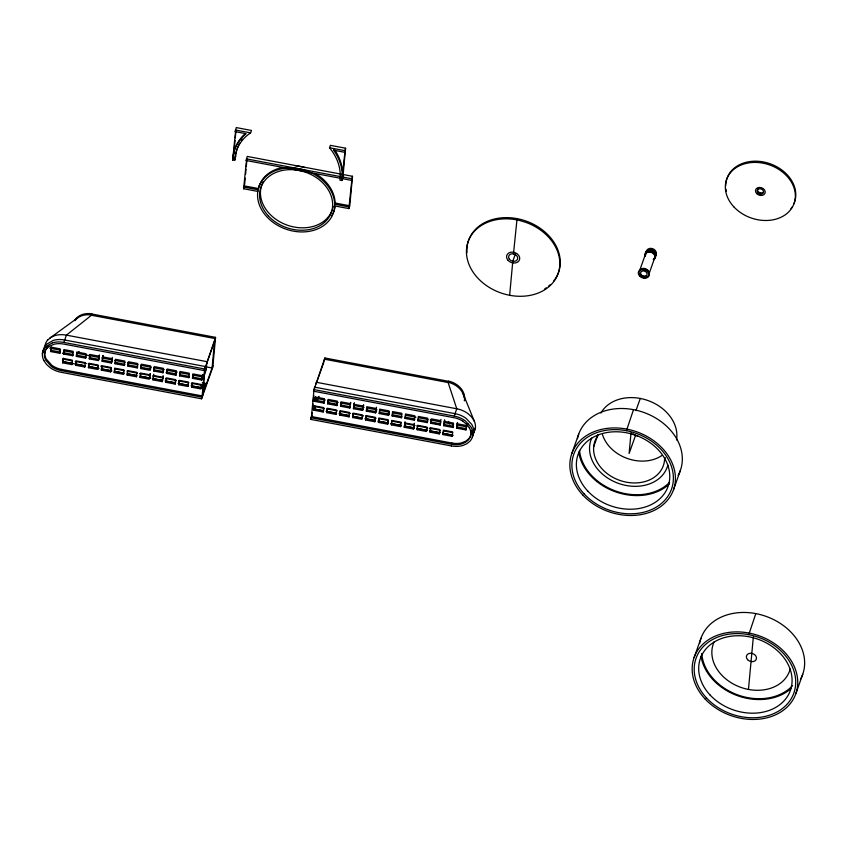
<?xml version="1.0" encoding="UTF-8"?>
<svg xmlns="http://www.w3.org/2000/svg" width="847" height="847" viewBox="0 0 847 847"><rect width="100%" height="100%" fill="white"/><g stroke="black" fill="none" stroke-linecap="round" stroke-linejoin="round"><path stroke-width="1.27" d="M233.116 158.675L232.681 159.892L235.667 130.438L235.233 131.645L246.191 133.71L244.264 135.351A56.04 43.938 19.6 0 0 232.766 158.209L232.618 159.882L234.704 160.274L235.657 156.166A53.964 42.308 19.6 0 1 238.102 146.319M234.704 160.274L235.657 156.166M50.555 351.547L50.968 347.122L60.253 348.879L59.851 353.305L50.555 351.547L51.296 347.016M59.851 353.305L60.486 349.875M62.636 362.844L63.049 358.408L72.334 360.166L71.931 364.591L62.636 362.844L63.377 358.302M63.451 353.982L63.864 349.557L73.16 351.314L72.747 355.74L63.451 353.982L64.097 350.563M75.542 365.279L75.944 360.843L85.24 362.601L84.827 367.026L75.542 365.279L76.177 361.849M76.357 356.418L76.77 351.992L86.066 353.75L85.653 358.175L76.357 356.418L76.992 352.987M88.437 367.704L88.85 363.278L98.146 365.036L97.733 369.461L88.437 367.704L89.073 364.284M89.263 358.853L89.666 354.427L98.961 356.185L99.395 354.967L98.983 359.393L89.687 357.635L89.263 358.853L98.548 360.61L98.961 356.185M89.687 357.635L89.898 355.422M97.733 369.461L98.368 366.031M101.344 370.139L101.756 365.713L111.042 367.471L110.639 371.897L101.344 370.139L101.979 366.719M102.159 361.288L103.006 355.645L102.159 361.288L111.455 363.045L112.09 359.615M111.455 363.045L112.302 357.402M110.639 371.897L111.275 368.466M114.239 372.574L114.652 368.149L123.948 369.906L123.535 374.332L114.239 372.574L114.885 369.154M115.065 363.723L115.478 359.297L124.763 361.044L124.361 365.481L115.065 363.723L115.7 360.293M127.145 375.009L127.558 370.584L136.854 372.341L136.441 376.767L127.145 375.009L127.781 371.579M127.971 366.158L128.373 361.733L137.669 363.479L137.256 367.905L127.971 366.158L128.606 362.728M140.051 377.444L140.454 373.019L149.75 374.776L150.184 373.559L149.771 377.984L140.475 376.227L140.051 377.444L149.337 379.202L149.75 374.776M140.867 368.593L141.28 364.168L150.575 365.915L150.163 370.34L140.867 368.593L141.502 365.163M140.687 374.014L140.475 376.227L150.819 378.27M150.798 366.92L150.597 369.133L141.301 367.376M162.243 381.637L163.09 375.994L162.243 381.637L152.947 379.88L153.794 374.236M153.773 371.028L154.186 366.592L163.471 368.35L163.069 372.775L153.773 371.028L154.408 367.598M152.947 379.88L153.582 376.449M163.069 372.775L163.704 369.345M165.853 382.315L166.266 377.889L175.551 379.636L175.149 384.062L165.853 382.315L166.488 378.884M166.668 373.463L167.081 369.027L176.377 370.785L175.964 375.21L166.668 373.463L167.314 370.033M175.149 384.062L175.784 380.642M175.964 375.21L176.6 371.78M178.749 384.75L179.162 380.324L188.458 382.071L188.045 386.497L178.749 384.75L179.395 381.319M179.575 375.888L179.988 371.462L189.283 373.22L188.87 377.646L179.575 375.888L180.21 372.468M191.655 387.185L192.068 382.759L201.364 384.506L200.951 388.932L191.655 387.185L192.29 383.755M192.481 378.323L192.904 377.116L202.2 378.863L201.766 380.081L192.481 378.323L192.883 373.898L202.179 375.655L202.613 374.438L202.306 377.762M192.904 377.116L193.116 374.903M201.766 380.081L202.179 375.655M201.48 386.613L201.692 384.4M43.853 360.568L46.458 364.358L50.153 367.672A21.8 17.088 19.6 0 0 61.058 372.278L201.565 398.799L203.449 392.277L204.063 385.713L191.401 383.331M46.829 348.424L49.708 346.031L54.494 344.136A19.862 15.574 19.6 0 1 63.673 344.073L204.191 370.573L215.562 337.36L91.91 314.036L91.476 315.253L66.415 335.137L63.821 342.421A21.8 17.088 19.6 0 0 52.45 342.823M204.625 369.356L202.158 395.92L61.64 369.408A19.756 15.49 19.6 0 1 51.826 365.29L46.172 358.959A15.606 12.239 19.6 0 1 44.849 352.723A15.606 12.239 19.6 0 1 46.701 347.905M202.433 396.375L205.207 366.497L64.69 339.996A21.8 17.088 19.6 0 0 53.308 340.399L46.638 344.189A17.787 13.944 19.6 0 0 43.25 351.145A17.702 13.88 19.6 0 0 43.208 352.13M205.302 372.267L205.916 365.713L204.191 370.573M204.159 391.515L204.921 383.289L202.348 382.802M214.545 341.436L212.078 368L205.641 366.783M212.353 368.456L212.512 366.783M214.979 340.219L215.127 338.578L91.476 315.253M215.562 337.36L212.788 367.238L201.565 398.799M235.233 131.645L236.249 127.579L251.443 130.449L250.585 132.873L248.076 134.694A53.964 42.308 19.6 0 0 234.799 158.59M233.751 154.503L235.064 140.401M235.297 137.839L235.89 131.423M257.816 191.422L243.587 188.733L246.636 159.289L246.212 160.507L351.494 180.369L351.928 179.151L348.869 208.595L334.65 205.916M246.212 160.507L247.229 156.43L352.511 176.292L349.737 206.17L348.869 208.595M244.603 184.635L245.207 178.23M245.556 174.387L246.032 169.252M246.276 166.69L246.869 160.284M298.853 170.438L299.002 168.797M451.419 445.935L310.902 419.424L311.918 415.337M462.886 421.181A19.862 15.574 19.6 0 0 454.034 417.719L313.517 391.198L324.888 357.995L448.55 381.319L448.116 382.537L456.777 408.783L454.193 416.068L313.676 389.556M313.803 391.621L311.484 416.544L452.002 443.055A19.862 15.574 19.6 0 0 461.181 442.981L465.966 441.086L468.846 438.693A15.606 12.239 19.6 0 0 471.154 430.414M312.162 412.711L310.902 419.424M312.532 408.773L312.977 403.881M313.21 401.436L313.771 395.327M313.93 410.244L314.332 405.819L323.628 407.576L323.215 412.002L313.93 410.244L315.211 406.687M314.745 401.393L315.158 396.968L324.454 398.725L324.041 403.151L314.745 401.393L315.486 396.862M323.427 410.827L314.353 409.112L314.661 405.713M315.783 400.515L315.995 398.323L325.079 400.049M324.888 357.995L324.306 360.843L324.465 359.202L448.116 382.537M340.716 177.679L340.939 176.028L339.859 180.115L341.944 180.506L344.994 151.062L344.57 152.269L333.612 150.205L334.046 148.998M344.57 152.269L345.587 148.204L330.383 145.335L329.525 147.77L331.611 150.448A53.964 42.308 19.6 0 1 340.081 178.452M345.587 148.204L342.813 178.082L341.944 180.506M323.215 412.002L323.861 408.572M324.041 403.151L324.676 399.72M326.826 412.68L327.238 408.254L336.534 410.012L336.121 414.437L326.826 412.68L327.461 409.26M327.651 403.828L328.064 399.403L337.35 401.15L336.947 405.586L327.651 403.828L328.287 400.398M351.494 180.369L352.511 176.292M336.947 405.586L337.582 402.156M339.732 415.115L340.145 410.689L349.43 412.447L349.028 416.872L339.732 415.115L340.367 411.684M340.547 406.264L340.981 405.046L350.277 406.804L349.843 408.01L340.547 406.264L340.96 401.838L350.256 403.585L350.69 402.378L350.478 404.591M340.981 405.046L341.193 402.833M349.843 408.01L350.256 403.585M352.627 417.55L353.04 413.124L362.336 414.882L361.923 419.307L352.627 417.55L353.273 414.119M353.453 408.699L354.3 403.056L353.453 408.699L362.749 410.446L363.585 404.813L363.384 407.026M362.558 415.877L362.357 418.09L353.061 416.332M365.533 419.985L365.946 415.559L375.242 417.306L374.829 421.742L365.533 419.985L366.169 416.555M376.29 409.461L375.645 412.881L366.359 411.134L366.762 406.708L376.057 408.455L376.492 407.238M366.359 411.134L366.995 407.703M375.645 412.881L376.057 408.455M374.829 421.742L375.465 418.312M378.44 422.42L378.853 417.995L388.138 419.741L387.725 424.178L378.44 422.42L379.075 418.99M379.255 413.569L379.668 409.133L388.964 410.89L388.551 415.316L379.255 413.569L379.89 410.139M387.725 424.178L388.371 420.747M388.551 415.316L389.186 411.886M391.335 424.855L391.748 420.43L401.044 422.177L400.631 426.602L391.335 424.855L391.97 421.425M392.161 415.993L392.574 411.568L401.859 413.325L401.457 417.751L392.161 415.993L392.796 412.574M413.537 429.037L414.374 423.394L413.537 429.037L404.241 427.29L405.088 421.647M405.067 418.429L405.469 414.003L414.765 415.761L414.352 420.186L405.067 418.429L405.702 415.009M404.241 427.29L404.877 423.86M417.148 429.725L417.55 425.289L426.846 427.047L426.433 431.472L417.148 429.725L417.783 426.295M417.963 420.864L418.376 416.438L427.671 418.196L427.259 422.621L417.963 420.864L418.598 417.444M426.433 431.472L427.068 428.042M427.259 422.621L427.894 419.191M430.043 432.161L430.456 427.724L439.752 429.482L439.339 433.908L430.043 432.161L430.678 428.73M440.8 421.626L440.165 425.056L430.869 423.299L431.282 418.873L440.567 420.631L441.001 419.413M430.869 423.299L431.504 419.868M440.165 425.056L440.567 420.631M439.339 433.908L439.974 430.477M442.949 434.585L443.362 430.16L452.647 431.917L452.245 436.343L442.949 434.585L443.584 431.165M443.764 425.734L444.611 420.091L443.764 425.734L453.06 427.491L453.494 426.274L444.199 424.516M453.06 427.491L453.473 423.066L444.177 421.308M456.671 428.169L457.518 422.526L456.671 428.169L465.966 429.927L466.401 428.709L457.105 426.952M465.966 429.927L466.803 424.283L466.496 427.597M509.64 295.285L512.795 261.257L515.389 253.973M513.483 253.878L517.072 218.642M626.441 430.71L633.503 409.652M631.047 432.626L629.109 453.494L635.589 435.284M748.759 634.678L755.82 613.609M748.462 689.437L753.343 636.891M50.926 350.965L50.989 350.34L60.275 352.087M341.881 180.496L342.103 178.833A56.04 43.938 19.6 0 0 335.168 152.502L333.612 150.205M243.745 187.071L258.113 189.781L258.78 187.473A39.438 30.916 19.6 0 1 282.125 167.579M646.092 252.681L646.843 250.903L649.956 249.156L652.719 249.674L656.213 253.454L656.012 255.688L655.059 256.292L655.811 254.513L655.409 252.522M43.853 360.568A17.702 13.88 19.6 0 1 42.392 353.57L44.552 347.503M44.425 353.94L44.859 352.733M46.839 348.318A15.606 12.239 19.6 0 0 45.738 360.166L51.402 366.497A19.756 15.49 19.6 0 0 61.206 370.605L61.64 369.408M72.747 355.74L73.181 354.522L63.885 352.776M71.931 364.591L72.355 363.384L63.07 361.627M85.653 358.175L86.087 356.958L76.791 355.211M84.827 367.026L85.261 365.809L75.965 364.062M124.361 365.481L124.784 364.263L115.499 362.505M123.535 374.332L123.969 373.114L114.673 371.367M137.256 367.905L137.69 366.698L128.395 364.941M136.441 376.767L136.875 375.549L127.579 373.802M232.618 159.882L233.476 157.447M243.587 188.733L244.455 186.308M188.87 377.646L189.305 376.428L180.009 374.681M188.045 386.497L188.479 385.29L179.183 383.532M206.774 363.289L215.413 339.001M204.445 374.702L206.17 369.843L206.933 361.648L66.415 335.137A21.8 17.088 19.6 0 0 55.034 335.539L50.873 337.381L47.665 340.071M203.195 388.148L204.921 383.289M204.318 389.853L212.946 365.565M286.487 168.119L288.943 167.981A39.438 30.916 19.6 0 1 308.859 171.729L311.22 172.777A39.438 30.916 19.6 0 1 334.629 203.079L334.586 207.208A39.438 30.916 19.6 0 1 293.221 231.104A39.438 30.916 19.6 0 1 257.647 192.693L258.346 188.69A39.438 30.916 19.6 0 1 286.487 168.119L286.911 166.901M316.153 174.006A39.438 30.916 19.6 0 1 335.063 201.861L334.66 204.222L349.028 206.933M313.517 391.198L313.951 389.98M315.243 386.338L314.385 388.773L314.533 387.132L455.051 413.643M323.882 362.061L316.111 383.913L316.259 382.272L456.777 408.783A21.8 17.088 19.6 0 1 467.692 413.389L471.377 416.713L473.981 420.504A17.702 13.88 19.6 0 1 475.442 427.502L472.848 434.786A17.702 13.88 19.6 0 1 470.159 440.991L466.962 443.69L462.79 445.522A21.8 17.088 19.6 0 1 451.419 445.924M315.995 398.323L315.126 400.758L315.179 400.176L324.475 401.933M317.53 399.551L318.387 397.116M318.239 398.789L319.097 396.364M336.121 414.437L336.555 413.22L327.26 411.473M349.028 416.872L349.451 415.655L340.166 413.908M401.457 417.751L401.88 416.533L392.595 414.786M400.631 426.602L401.065 425.395L391.769 423.638M414.352 420.186L414.786 418.969L405.491 417.222M464.368 400.8L464.802 399.583M452.245 436.343L452.669 435.125L443.383 433.378M311.061 417.762L451.578 444.273L452.002 443.055M470.816 434.384L471.25 433.177M571.778 453.653L578.681 434.225M639.665 270.511L645.467 254.174M644.196 269.695L644.631 268.478M654.667 257.975L648.855 274.322A4.987 3.907 19.6 0 0 645.255 268.637A4.987 3.907 19.6 0 0 639.4 271.495M593.683 446.814L597.993 434.67M635.959 410.594L640.279 398.45M664.546 460.175L665.403 457.751M760.098 194.079L760.532 192.862M673.503 489.767L680.406 470.339M694.095 657.611L701.009 638.183M795.82 693.725L802.723 674.297M47.263 347.206L48.575 345.925M77.141 353.22L79.195 351.674M49.973 337.985L77.744 317.837M646.843 250.903L645.89 251.506L645.679 253.74M52.461 342.834L45.78 346.614A17.787 13.944 19.6 0 0 42.382 353.57M648.94 249.685L653.598 250.564M235.381 130.004L250.585 132.873M329.525 147.77L344.718 150.628M246.361 158.865L351.643 178.728M244.18 185.853L258.547 188.563M335.094 203.005L349.462 205.715M63.821 342.421L204.339 368.932M102.572 356.862L111.868 358.609M353.866 404.273L363.162 406.02M457.084 423.744L466.379 425.49M49.772 348.159L60.158 350.118M64.054 350.849L73.149 352.564M77.045 353.294L99.12 357.455M101.714 357.942L112.111 359.901M114.705 360.388L125.091 362.347M127.685 362.834L138.082 364.782M140.676 365.279L151.062 367.227M153.667 367.725L164.053 369.673M166.647 370.171L177.034 372.119M179.638 372.606L188.722 374.321M192.618 375.052L203.015 377.01M327.673 400.536L338.069 402.494M340.663 402.992L349.747 404.707M353.644 405.448L364.041 407.407M366.635 407.905L377.021 409.863M379.615 410.35L388.709 412.076M392.606 412.807L401.69 414.532M405.586 415.263L415.983 417.232M418.577 417.719L427.661 419.434M430.265 419.932L440.652 421.891M444.548 422.632L453.632 424.347M457.528 425.088L466.623 426.803M102.593 360.07L111.889 361.828M154.207 369.811L163.492 371.568M167.103 372.246L176.398 373.993M328.085 402.611L337.371 404.368M353.887 407.481L363.183 409.239M366.783 409.916L376.079 411.674M379.689 412.351L388.985 414.109M418.397 419.657L427.693 421.404M431.303 422.092L440.588 423.839M62.562 353.157L65.145 353.644M89.697 358.27L92.291 358.757M107.791 361.68L110.385 362.167M116.844 363.384L119.427 363.871M134.938 366.783L137.521 367.27M143.99 368.487L146.573 368.974M165.959 372.627L168.542 373.114M193.105 377.741L195.689 378.228M328.054 403.193L334.512 404.421M359.064 409.059L361.648 409.546M386.211 414.194L388.794 414.681M435.316 423.479L437.91 423.966M462.462 428.603L465.045 429.09M153.36 375.454L162.656 377.201M404.654 422.865L413.95 424.612M72.62 360.917L63.546 359.213L62.678 361.637L84.711 365.798M75.203 361.404L86.383 363.522M88.173 363.85L98.538 365.809M100.677 366.211L111.497 368.254M114.959 368.911L124.467 370.7M127.061 371.187L137.426 373.146M139.649 373.569L150.385 375.592M152.64 376.015L163.355 378.037M165.938 378.524L176.314 380.483M178.611 380.917L188.87 382.855M313.39 406.348L324.285 408.402M326.878 408.889L337.244 410.848M339.838 411.335L350.52 413.347M352.807 413.781L363.511 415.803M365.766 416.226L376.132 418.185M378.725 418.672L388.191 420.461M391.685 421.118L401.182 422.907M404.654 423.564L415.019 425.522M416.777 425.85L427.163 427.809M429.281 428.211L439.985 430.223M443.542 430.901L452.647 432.616M88.871 366.497L98.167 368.244M101.778 368.932L111.063 370.679M153.381 378.662L162.677 380.419M166.287 381.097L175.573 382.855M192.089 385.967L201.385 387.725L190.999 385.851M314.353 409.037L323.649 410.784M365.968 418.767L375.263 420.525M378.863 421.203L388.159 422.96M404.675 426.073L413.961 427.83M417.571 428.508L426.867 430.265M430.477 430.943L439.773 432.69M88.607 366.529L98.972 368.487M101.566 368.974L111.931 370.933M114.525 371.42L123.598 373.135M127.484 373.866L136.558 375.57M153.413 378.757L162.486 380.462M165.08 380.959L175.445 382.908M178.039 383.405L188.415 385.353M326.021 411.314L336.386 413.272M338.98 413.76L349.345 415.718M353.241 416.449L362.315 418.164M364.898 418.651L375.274 420.61M377.868 421.097L388.233 423.055M390.827 423.542L401.192 425.501M405.088 426.232L414.162 427.947M416.756 428.434L427.121 430.392M429.715 430.879L440.08 432.838M442.674 433.325L453.05 435.284M61.206 370.626L201.724 397.137M462.875 421.181L467.163 424.781L469.503 428.159M467.597 423.574L468.275 424.389M334.565 149.76L335.603 151.285A56.04 43.938 19.6 0 1 342.537 177.626M463.161 393.844L474.436 421.499M448.529 421.488L449.397 423.871M466.951 252.565A47.739 37.427 19.6 0 1 524.611 220.569A47.739 37.427 19.6 0 1 553.79 280.918M550.349 284.613A47.739 37.427 19.6 0 1 548.39 286.286M546.273 287.821A47.739 37.427 19.6 0 1 544.79 288.785M792.04 207.144A35.807 28.078 19.6 0 1 790.939 208.658M726.366 191.189A35.807 28.078 19.6 0 1 726.006 189.294M725.752 185.514A35.807 28.078 19.6 0 1 766.81 162.73A35.807 28.078 19.6 0 1 793.83 203.926M763.465 192.078A3.324 2.605 19.6 0 1 759.706 192.618A3.324 2.605 19.6 0 1 757.536 189.622M757.716 188.966A3.324 2.605 19.6 0 1 758.097 188.394M646.377 276.281A4.987 3.907 19.6 0 1 639.866 273.592M645.298 256.165A4.987 3.907 19.6 0 1 651.692 252.459A4.987 3.907 19.6 0 1 653.259 259.457M644.8 256.239A5.484 4.299 19.6 0 1 651.841 252.162A5.484 4.299 19.6 0 1 653.556 259.86M645.276 254.894A5.484 4.299 19.6 0 1 652.306 250.828A5.484 4.299 19.6 0 1 654.032 258.526M645.732 254.947A4.987 3.907 19.6 0 1 647.341 251.379M648.4 250.945A4.987 3.907 19.6 0 1 654.911 253.634M655.303 254.682A4.987 3.907 19.6 0 1 655.112 256.715M646.526 251.464A4.987 3.907 19.6 0 1 652.381 248.605A4.987 3.907 19.6 0 1 655.98 254.291M664.641 458.291A36.326 28.48 19.6 0 1 619.591 480.334A36.326 28.48 19.6 0 1 598.511 434.807M637.823 435.845A5.188 4.066 19.6 0 1 633.037 433.865M661.761 455.591A36.326 28.48 19.6 0 1 602.471 434.532M669.088 484.209A51.889 40.688 19.6 0 1 615.504 491.842A51.889 40.688 19.6 0 1 578.723 452.129M577.442 438.672A53.964 42.308 19.6 0 1 644.249 412.605A53.964 42.308 19.6 0 1 678.119 475.389M669.585 482.335A50.852 39.873 19.6 0 1 615.78 491.069A50.852 39.873 19.6 0 1 579.517 450.36M667.87 465.056A40.476 31.731 19.6 0 1 618.501 483.404A40.476 31.731 19.6 0 1 591.746 438.026M600.883 413.092A40.476 31.731 19.6 0 1 647.923 400.525A40.476 31.731 19.6 0 1 676.509 439.953M792.527 685.647A50.852 39.873 19.6 0 1 738.097 695.038A50.852 39.873 19.6 0 1 701.761 653.418M791.405 688.177A51.889 40.688 19.6 0 1 737.822 695.8A51.889 40.688 19.6 0 1 701.041 656.086M699.59 643.551A53.964 42.308 19.6 0 1 766.016 616.362A53.964 42.308 19.6 0 1 800.436 679.347M790.187 669.014A40.476 31.731 19.6 0 1 740.818 687.362A40.476 31.731 19.6 0 1 714.063 641.984M475.442 427.502A17.702 13.88 19.6 0 1 472.753 433.706M448.148 382.315A18.528 14.526 19.6 0 1 464.135 397.804M472.192 436.957A17.702 13.88 19.6 0 0 473.717 432.351A17.787 13.944 19.6 0 0 471.705 424.379L465.956 418.259A21.8 17.088 19.6 0 0 455.051 413.654M472.859 434.786A17.787 13.944 19.6 0 0 470.837 426.814L465.088 420.684A21.8 17.088 19.6 0 0 454.193 416.078M451.578 444.252A19.756 15.49 19.6 0 0 461.795 443.934L465.532 442.303L468.423 439.911A15.606 12.239 19.6 0 0 469.513 428.053M448.582 381.097A18.528 14.526 19.6 0 1 464.527 399.519A18.528 14.526 19.6 0 1 464.442 400.504M233.581 154.122A56.04 43.938 19.6 0 1 244.698 134.133M238.473 145.472A53.964 42.308 19.6 0 1 239.722 142.984M241.173 140.602A53.964 42.308 19.6 0 1 242.263 139.077M335.168 206.795A39.438 30.916 19.6 0 1 331.41 216.144M259.214 186.255A39.438 30.916 19.6 0 1 259.807 184.328M294.82 165.684A39.438 30.916 19.6 0 1 304.867 167.579M332.183 210.024A37.363 29.296 19.6 0 1 284.899 224.254A37.363 29.296 19.6 0 1 263.343 181.523M333.167 206.308A37.363 29.296 19.6 0 1 332.755 208.193M74.832 320.219A18.528 14.526 19.6 0 1 91.91 313.813M74.938 320.632A18.528 14.526 19.6 0 1 91.487 315.02M44.933 347.281A17.702 13.88 19.6 0 1 47.686 339.975M519.677 220.506L516.638 219.849A47.739 37.427 19.6 0 0 469.831 266.371A47.739 37.427 19.6 0 0 547.956 287.493A47.739 37.427 19.6 0 0 525.659 222.295L519.677 220.506M733.798 206.795A35.807 28.078 19.6 0 0 793.406 205.133A35.807 28.078 19.6 0 0 753.841 162.423A35.807 28.078 19.6 0 0 733.798 206.795M756.646 193.582A4.987 3.907 19.6 0 0 764.947 193.36A4.987 3.907 19.6 0 0 759.441 187.409A4.987 3.907 19.6 0 0 756.646 193.582M757.885 192.872A3.324 2.605 19.6 0 0 763.412 192.724A3.324 2.605 19.6 0 0 759.738 188.765A3.324 2.605 19.6 0 0 757.885 192.872M640.131 275.762A4.987 3.907 19.6 0 0 648.431 275.54A4.987 3.907 19.6 0 0 642.926 269.59A4.987 3.907 19.6 0 0 640.131 275.762M641.37 275.053A3.324 2.605 19.6 0 0 646.896 274.904A3.324 2.605 19.6 0 0 643.222 270.934A3.324 2.605 19.6 0 0 641.37 275.053M639.591 276.08A5.707 4.479 19.6 0 0 649.098 275.815A5.707 4.479 19.6 0 0 642.788 269.007A5.707 4.479 19.6 0 0 639.591 276.08M507.618 259.828A6.744 5.294 19.6 0 0 519.031 260.749A6.744 5.294 19.6 0 0 512.774 252.12A6.744 5.294 19.6 0 0 507.618 259.828M509.322 259.129A4.669 3.663 19.6 0 0 517.221 259.775A4.669 3.663 19.6 0 0 512.89 253.793A4.669 3.663 19.6 0 0 509.322 259.129M582.62 494.828A53.964 42.308 19.6 0 0 672.465 492.329A53.964 42.308 19.6 0 0 612.836 427.957A53.964 42.308 19.6 0 0 582.62 494.828M584.155 493.939A51.889 40.688 19.6 0 0 670.549 491.535A51.889 40.688 19.6 0 0 613.207 429.641A51.889 40.688 19.6 0 0 584.155 493.939M587.67 490.953A47.739 37.427 19.6 0 0 667.15 488.74A47.739 37.427 19.6 0 0 614.393 431.79A47.739 37.427 19.6 0 0 587.67 490.953M704.937 698.796A53.964 42.308 19.6 0 0 794.782 696.298A53.964 42.308 19.6 0 0 735.154 631.915A53.964 42.308 19.6 0 0 704.937 698.796M709.987 694.911A47.739 37.427 19.6 0 0 789.468 692.698A47.739 37.427 19.6 0 0 736.721 635.748A47.739 37.427 19.6 0 0 709.987 694.911M706.472 697.907A51.889 40.688 19.6 0 0 792.866 695.503A51.889 40.688 19.6 0 0 735.535 633.598A51.889 40.688 19.6 0 0 706.472 697.907M747.583 659.686A5.188 4.066 19.6 0 0 756.223 659.442A5.188 4.066 19.6 0 0 750.484 653.249A5.188 4.066 19.6 0 0 747.583 659.686M268.404 215.953A37.363 29.296 19.6 0 0 330.605 214.227A37.363 29.296 19.6 0 0 289.325 169.665A37.363 29.296 19.6 0 0 268.404 215.953"/></g></svg>
